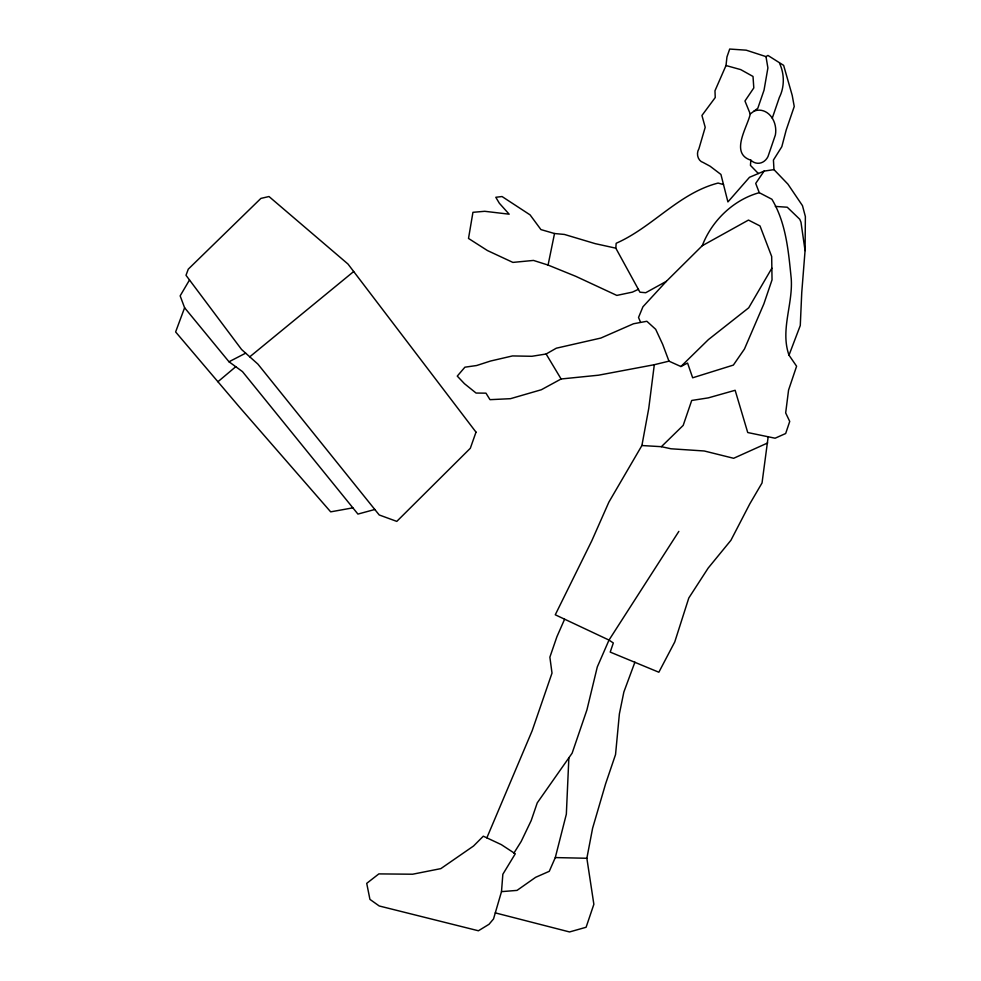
<?xml version="1.0" encoding="UTF-8"?>
<svg xmlns="http://www.w3.org/2000/svg" width="981" height="981" viewBox="0 0 981 981"><rect width="100%" height="100%" fill="white"/><g stroke="black" fill="none" stroke-linecap="round" stroke-linejoin="round"><path stroke-width="1.47" d="M768.172 436.778L762.041 482.946L749.791 503.891L730.919 540.298L708.172 568.085L688.797 598.005L674.756 641.954L658.852 672.23L610.207 652.095L613.321 642.984L609.005 640.078L555.271 614.793L591.764 540.862L608.882 502.125L641.905 445.533L661.39 446.686L683.193 425.386L691.715 400.456L708.282 397.881L735.149 390.291L747.73 432.535L775.1 438.213L785.671 433.516L789.73 421.438L785.671 412.915L788.565 390.082L796.597 366.232L789.006 355.183L800.275 325.533L801.747 292.608L805.07 250.596L805.376 216.58L802.47 205.654L787.902 184.121L773.972 169.627L773.433 160.038L781.808 146.721L786.198 130.044L794.242 106.488L792.207 95.365L783.635 65.359L767.951 55.451L765.989 56.604L746.222 50.178L729.692 49.05L726.958 56.947L726.001 65.531L714.977 90.767L715.235 97.548L701.942 115.464L705.204 127.309L698.913 148.793A8.608 7.125 87.1 0 0 703.132 162.466L710.109 166.23L720.937 174.459L727.914 201.939L749.484 177.303L764.076 171.111L773.972 169.627M568.87 757.602L566.344 814.181L555.295 857.578L549.274 871.312L535.614 877.321L517.024 890.392L501.499 891.643L493.529 918.927L489.029 924.286L478.409 930.773L379.218 905.978L369.935 899.381L366.722 883.354L378.85 873.899L412.645 874.218L440.837 868.626L473.541 846.014L483.314 836.192L501.316 844.629L515.283 853.777L502.848 874.267L501.499 891.643M668.968 361.155L662.665 344.331L655.688 329.309L646.847 321.278L633.493 323.767L600.863 338.053L556.301 348.206L546.123 354.006L531.898 356.287L512.511 355.931L490.574 361.02L476.643 365.521L464.908 367.188L457.269 376.103L464.454 383.694L476.067 393.05L485.975 393.16L489.997 399.672L510.5 398.678L541.353 389.739L561.107 378.985L598.533 375.196L654.302 364.711L668.968 361.155L680.888 366.526L687.571 363.056L692.66 377.795L733.359 365.091L744.456 349.015L763.905 303.803L772.035 279.855L771.679 256.495L760.017 225.949L748.478 220.075L702.261 245.716L666.344 281.339L645.719 292.718L639.943 292.203L615.81 248.168L616.166 243.276C652.672 227.212 678.778 193.183 718.092 183.067L723.5 184.551M765.989 56.604L767.902 67.922L764.04 90.154L757.81 108.266L750.257 113.98C747.448 127.236 729.557 153.367 750.845 160.197L750.44 165.384L758.362 173.539M654.302 364.711L648.76 408.341L641.905 445.533M495.295 912.882L569.544 931.95L586.098 927.266L593.861 904.298L586.859 858.265L592.598 828.258L605.596 783.856L615.541 754.561L619.379 713.935L623.855 692.034L634.915 662.163M638.447 289.309L632.389 292.13L616.816 295.416L575.835 276.348L548.072 265.066L554.523 233.527L564.431 234.447L595.197 243.644L615.81 248.168M702.261 245.716C711.728 220.835 733.371 199.805 759.269 192.681L771.9 199.253C786.198 223.202 788.466 251.516 791.238 278.653C793.053 304.392 780.103 330.168 789.006 355.183M772.268 118.161L779.38 97.389A33.182 26.867 85.3 0 0 779.564 63.348M189.505 279.99L180.148 295.857L184.6 307.752L175.624 331.946L239.131 406.71L330.671 511.849L352.878 507.851M564.566 619.305L556.901 636.755L549.875 657.172L552.009 673.089L532.131 730.82L486.846 837.848M771.863 268.181L748.711 307.813L708.38 339.622L680.888 366.526M513.897 853.114L521.169 841.49L531.175 820.619L537.245 802.875L572.131 753.175L586.92 709.888L597.294 666.933L609.005 640.078L678.852 531.383M764.076 171.111L755.713 183.422L759.269 192.681M666.344 281.339L642.935 306.783L638.533 317.488L640.458 322.026M217.917 381.744L235.759 366.71M249.763 356.814L353.687 271.529M184.6 307.752L229.002 361.768L245.667 353.16M767.657 442.958L733.653 458.286L704.223 450.978L670.992 448.783L661.39 446.686M374.816 509.482L357.93 514.081L242.491 371.627L229.002 361.768M555.295 857.578L586.859 858.265M775.309 206.415L787.253 207.224L799.76 219.266L800.987 222.233L805.07 250.596M726.001 65.531L740.741 69.614L753.016 76.457L753.8 87.934L744.959 100.994L750.257 113.98M554.523 233.527L540.936 229.591L530.071 214.876L502.051 196.543L495.797 197.279L499.354 203.251L509.164 214.189L484.724 211.295L472.94 212.313L468.513 238.444L487.434 250.547L512.891 262.405L533.492 260.431L548.072 265.066M546.123 354.006L561.107 378.985M750.845 160.197A14.433 11.747 87.6 0 0 767.976 156.617L775.382 134.949A20.086 16.321 87 0 0 770.257 115.488A20.086 16.321 87 0 0 754.046 111.123M476.006 432.143L470.328 448.268L396.79 521.389L379.218 514.964L257.905 364.11L241.571 349.494L185.998 275.293L188.278 269.15L260.897 198.407L269.002 196.531L347.985 264.036L476.006 432.143"/></g></svg>
